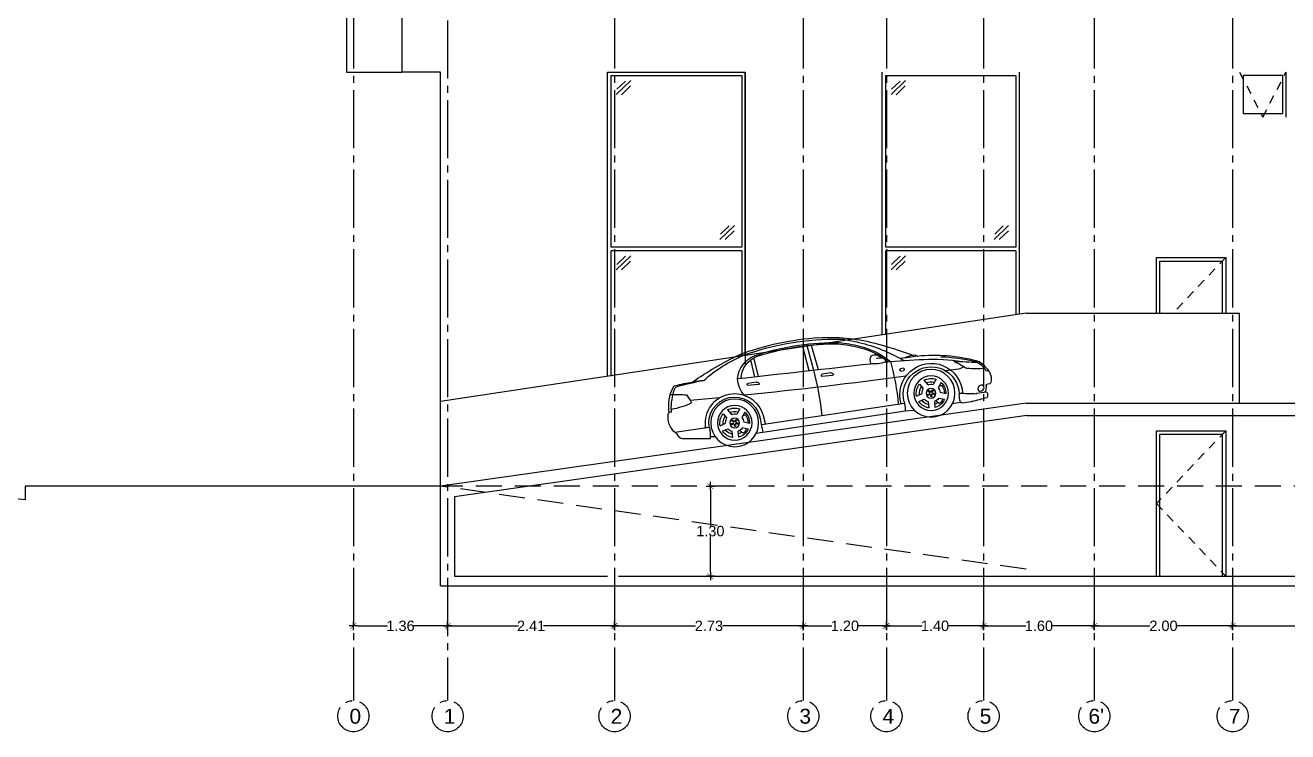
# Model space of a CAD drawing. Header units: millimetres. Extents: x 1217 to 2428, y 234 to 644.
# Drawn here: x 2050.91 to 2069.14, y 372.62 to 382.83 of the extents above; entities that cross this region are included whole.
import ezdxf

# ---------------------------------------------------------------- set-up
doc = ezdxf.new("R2010")
doc.units = ezdxf.units.MM
doc.linetypes.add('ACAD_ISO04W100', pattern=[30, 24, -3, 0, -3])
doc.linetypes.add('HIDDEN2', pattern=[0.1875, 0.125, -0.0625])
doc.layers.get('0').update_dxf_attribs({"lineweight": 5})
for name, color, linetype in [('0.1', 251, 'Continuous'), ('0.2', 2, 'Continuous'), ('CORTES', 30, 'Continuous'), ('EJES', 8, 'Continuous'), ('MURO', 5, 'Continuous')]:
    doc.layers.add(name, color=color, linetype=linetype)
doc.styles.add('INTERARQ', font='arial.ttf')
doc.styles.get("Standard").update_dxf_attribs({"font": 'arial.ttf'})
doc.dimstyles.new('ESCALA_1-50', dxfattribs={"dimtxt": 0.15, "dimasz": 0.06, "dimexe": 0.18, "dimexo": 0.0625, "dimgap": 0, "dimtad": 0, "dimtih": 1, "dimtoh": 1, "dimzin": 0, "dimdsep": 46, "dimtxsty": 'INTERARQ', "dimblk": 'DIMTICK', "dimcen": 0, "dimse1": 1, "dimse2": 1, "dimclrd": 256, "dimclre": 1, "dimclrt": 2, "dimadec": 0, "dimazin": 0, "dimtfac": 4.5, "dimtofl": 0, "dimtmove": 2, "dimatfit": 3, "dimldrblk": 'DIMTICK', "dimfxl": 1, "dimtolj": 1, "dimtzin": 0, "dimarcsym": 0})

# ---------------------------------------------------------------- blocks, each defined once
blk = doc.blocks.new('DIMTICK')
at = {"color": 1}
for p, q in [((-1, 0), (1, 0)), ((0, 1), (0, -1))]:
    blk.add_line(p, q, dxfattribs=at)
at = {"color": 3, "const_width": 0.141}
blk.add_lwpolyline([(0.71, 0.71), (-0.71, -0.71)], dxfattribs=at)
blk = doc.blocks.new('*D1687')
at = {"layer": '0.1', "lineweight": -2, "ltscale": 3, "transparency": 16777216}
for p, q in [((2068.405, 374.153), (2071.751, 374.153)), ((2075.485, 374.153), (2072.139, 374.153))]:
    blk.add_line(p, q, dxfattribs=at)
at = {"layer": 'DEFPOINTS', "color": 0, "ltscale": 3, "transparency": 16777216}
for p in [(2068.345, 375.844, 0), (2075.545, 374.881, 0), (2068.345, 374.153)]:
    blk.add_point(p, dxfattribs=at)
at = {"layer": '0.1', "lineweight": -2, "ltscale": 3, "transparency": 16777216, "xscale": 0.06, "yscale": 0.06, "zscale": 0.06, "rotation": 180}
blk.add_blockref('DIMTICK', (2068.345, 374.153), dxfattribs=at)
at = {"layer": '0.1', "lineweight": -2, "ltscale": 3, "transparency": 16777216, "xscale": 0.06, "yscale": 0.06, "zscale": 0.06}
blk.add_blockref('DIMTICK', (2075.545, 374.153), dxfattribs=at)
at = {"layer": '0.1', "color": 2, "ltscale": 3, "transparency": 16777216, "insert": (2071.945, 374.153), "char_height": 0.15, "attachment_point": 5, "style": 'INTERARQ'}
blk.add_mtext('\\A1;7.20', dxfattribs=at)
blk = doc.blocks.new('*D1688')
at = {"layer": '0.1', "lineweight": -2, "ltscale": 3, "transparency": 16777216}
for p, q in [((2066.407, 374.153), (2067.15, 374.153)), ((2068.285, 374.153), (2067.542, 374.153))]:
    blk.add_line(p, q, dxfattribs=at)
at = {"layer": 'DEFPOINTS', "color": 0, "ltscale": 3, "transparency": 16777216}
for p in [(2068.345, 374.703, 0), (2066.347, 374.642, 0), (2066.347, 374.153)]:
    blk.add_point(p, dxfattribs=at)
at = {"layer": '0.1', "lineweight": -2, "ltscale": 3, "transparency": 16777216, "xscale": 0.06, "yscale": 0.06, "zscale": 0.06, "rotation": 180}
blk.add_blockref('DIMTICK', (2066.347, 374.153), dxfattribs=at)
at = {"layer": '0.1', "lineweight": -2, "ltscale": 3, "transparency": 16777216, "xscale": 0.06, "yscale": 0.06, "zscale": 0.06}
blk.add_blockref('DIMTICK', (2068.345, 374.153), dxfattribs=at)
at = {"layer": '0.1', "color": 2, "ltscale": 3, "transparency": 16777216, "insert": (2067.346, 374.153), "char_height": 0.15, "attachment_point": 5, "style": 'INTERARQ'}
blk.add_mtext('\\A1;2.00', dxfattribs=at)
blk = doc.blocks.new('*D1689')
at = {"layer": '0.1', "lineweight": -2, "ltscale": 3, "transparency": 16777216}
for p, q in [((2064.808, 374.153), (2065.36, 374.153)), ((2066.287, 374.153), (2065.735, 374.153))]:
    blk.add_line(p, q, dxfattribs=at)
at = {"layer": 'DEFPOINTS', "color": 0, "ltscale": 3, "transparency": 16777216}
for p in [(2064.748, 374.729, 0), (2066.347, 374.642, 0), (2064.748, 374.153)]:
    blk.add_point(p, dxfattribs=at)
at = {"layer": '0.1', "lineweight": -2, "ltscale": 3, "transparency": 16777216, "xscale": 0.06, "yscale": 0.06, "zscale": 0.06, "rotation": 180}
blk.add_blockref('DIMTICK', (2064.748, 374.153), dxfattribs=at)
at = {"layer": '0.1', "lineweight": -2, "ltscale": 3, "transparency": 16777216, "xscale": 0.06, "yscale": 0.06, "zscale": 0.06}
blk.add_blockref('DIMTICK', (2066.347, 374.153), dxfattribs=at)
at = {"layer": '0.1', "color": 2, "ltscale": 3, "transparency": 16777216, "insert": (2065.547, 374.153), "char_height": 0.15, "attachment_point": 5, "style": 'INTERARQ'}
blk.add_mtext('\\A1;1.60', dxfattribs=at)
blk = doc.blocks.new('*D1726')
at = {"layer": '0.1', "lineweight": -2, "ltscale": 3, "transparency": 16777216}
for p, q in [((2063.405, 374.153), (2063.859, 374.153)), ((2064.688, 374.153), (2064.234, 374.153))]:
    blk.add_line(p, q, dxfattribs=at)
at = {"layer": 'DEFPOINTS', "color": 0, "ltscale": 3, "transparency": 16777216}
for p in [(2063.345, 374.153), (2063.345, 374.058, 0), (2064.748, 374.076, 0)]:
    blk.add_point(p, dxfattribs=at)
at = {"layer": '0.1', "lineweight": -2, "ltscale": 3, "transparency": 16777216, "xscale": 0.06, "yscale": 0.06, "zscale": 0.06, "rotation": 180}
blk.add_blockref('DIMTICK', (2063.345, 374.153), dxfattribs=at)
at = {"layer": '0.1', "lineweight": -2, "ltscale": 3, "transparency": 16777216, "xscale": 0.06, "yscale": 0.06, "zscale": 0.06}
blk.add_blockref('DIMTICK', (2064.748, 374.153), dxfattribs=at)
at = {"layer": '0.1', "color": 2, "ltscale": 3, "transparency": 16777216, "insert": (2064.046, 374.153), "char_height": 0.15, "attachment_point": 5, "style": 'INTERARQ'}
blk.add_mtext('\\A1;1.40', dxfattribs=at)
blk = doc.blocks.new('*D1727')
at = {"layer": '0.1', "lineweight": -2, "ltscale": 3, "transparency": 16777216}
for p, q in [((2062.204, 374.153), (2062.557, 374.153)), ((2063.285, 374.153), (2062.932, 374.153))]:
    blk.add_line(p, q, dxfattribs=at)
at = {"layer": 'DEFPOINTS', "color": 0, "ltscale": 3, "transparency": 16777216}
for p in [(2062.144, 374.153), (2062.144, 374.015, 0), (2063.345, 374.058, 0)]:
    blk.add_point(p, dxfattribs=at)
at = {"layer": '0.1', "lineweight": -2, "ltscale": 3, "transparency": 16777216, "xscale": 0.06, "yscale": 0.06, "zscale": 0.06, "rotation": 180}
blk.add_blockref('DIMTICK', (2062.144, 374.153), dxfattribs=at)
at = {"layer": '0.1', "lineweight": -2, "ltscale": 3, "transparency": 16777216, "xscale": 0.06, "yscale": 0.06, "zscale": 0.06}
blk.add_blockref('DIMTICK', (2063.345, 374.153), dxfattribs=at)
at = {"layer": '0.1', "color": 2, "ltscale": 3, "transparency": 16777216, "insert": (2062.745, 374.153), "char_height": 0.15, "attachment_point": 5, "style": 'INTERARQ'}
blk.add_mtext('\\A1;1.20', dxfattribs=at)
blk = doc.blocks.new('*D1728')
at = {"layer": '0.1', "lineweight": -2, "ltscale": 3, "transparency": 16777216}
for p, q in [((2059.478, 374.153), (2060.585, 374.153)), ((2062.084, 374.153), (2060.977, 374.153))]:
    blk.add_line(p, q, dxfattribs=at)
at = {"layer": 'DEFPOINTS', "color": 0, "ltscale": 3, "transparency": 16777216}
for p in [(2059.418, 374.153), (2059.418, 373.992, 0), (2062.144, 374.015, 0)]:
    blk.add_point(p, dxfattribs=at)
at = {"layer": '0.1', "lineweight": -2, "ltscale": 3, "transparency": 16777216, "xscale": 0.06, "yscale": 0.06, "zscale": 0.06, "rotation": 180}
blk.add_blockref('DIMTICK', (2059.418, 374.153), dxfattribs=at)
at = {"layer": '0.1', "lineweight": -2, "ltscale": 3, "transparency": 16777216, "xscale": 0.06, "yscale": 0.06, "zscale": 0.06}
blk.add_blockref('DIMTICK', (2062.144, 374.153), dxfattribs=at)
at = {"layer": '0.1', "color": 2, "ltscale": 3, "transparency": 16777216, "insert": (2060.781, 374.153), "char_height": 0.15, "attachment_point": 5, "style": 'INTERARQ'}
blk.add_mtext('\\A1;2.73', dxfattribs=at)
blk = doc.blocks.new('*D1729')
at = {"layer": '0.1', "lineweight": -2, "ltscale": 3, "transparency": 16777216}
for p, q in [((2057.068, 374.153), (2058.031, 374.153)), ((2059.358, 374.153), (2058.394, 374.153))]:
    blk.add_line(p, q, dxfattribs=at)
at = {"layer": 'DEFPOINTS', "color": 0, "ltscale": 3, "transparency": 16777216}
for p in [(2057.008, 374.703, 0), (2057.008, 374.153), (2059.418, 373.992, 0)]:
    blk.add_point(p, dxfattribs=at)
at = {"layer": '0.1', "lineweight": -2, "ltscale": 3, "transparency": 16777216, "xscale": 0.06, "yscale": 0.06, "zscale": 0.06, "rotation": 180}
blk.add_blockref('DIMTICK', (2057.008, 374.153), dxfattribs=at)
at = {"layer": '0.1', "lineweight": -2, "ltscale": 3, "transparency": 16777216, "xscale": 0.06, "yscale": 0.06, "zscale": 0.06}
blk.add_blockref('DIMTICK', (2059.418, 374.153), dxfattribs=at)
at = {"layer": '0.1', "color": 2, "ltscale": 3, "transparency": 16777216, "insert": (2058.213, 374.153), "char_height": 0.15, "attachment_point": 5, "style": 'INTERARQ'}
blk.add_mtext('\\A1;2.41', dxfattribs=at)
blk = doc.blocks.new('*D1730')
at = {"layer": '0.1', "lineweight": -2, "ltscale": 3, "transparency": 16777216}
for p, q in [((2055.706, 374.153), (2056.139, 374.153)), ((2056.948, 374.153), (2056.514, 374.153))]:
    blk.add_line(p, q, dxfattribs=at)
at = {"layer": 'DEFPOINTS', "color": 0, "ltscale": 3, "transparency": 16777216}
for p in [(2057.008, 374.703, 0), (2055.646, 374.153), (2055.646, 374.09, 0)]:
    blk.add_point(p, dxfattribs=at)
at = {"layer": '0.1', "lineweight": -2, "ltscale": 3, "transparency": 16777216, "xscale": 0.06, "yscale": 0.06, "zscale": 0.06, "rotation": 180}
blk.add_blockref('DIMTICK', (2055.646, 374.153), dxfattribs=at)
at = {"layer": '0.1', "lineweight": -2, "ltscale": 3, "transparency": 16777216, "xscale": 0.06, "yscale": 0.06, "zscale": 0.06}
blk.add_blockref('DIMTICK', (2057.008, 374.153), dxfattribs=at)
at = {"layer": '0.1', "color": 2, "ltscale": 3, "transparency": 16777216, "insert": (2056.327, 374.153), "char_height": 0.15, "attachment_point": 5, "style": 'INTERARQ'}
blk.add_mtext('\\A1;1.36', dxfattribs=at)
blk = doc.blocks.new('aut9')
at = {"layer": '0.1'}
for p, q in [((383925.567, 7753087.519, 0), (383925.521, 7753087.153, 0)), ((383925.567, 7753087.519, 0), (383925.521, 7753087.153, 0)), ((383925.631, 7753087.542, 0), (383925.587, 7753087.156, 0)), ((383925.631, 7753087.542, 0), (383925.587, 7753087.156, 0)), ((383925.692, 7753087.523, 0), (383925.656, 7753087.159, 0)), ((383925.692, 7753087.523, 0), (383925.656, 7753087.159, 0)), ((383926.556, 7753087.519, 0), (383926.613, 7753087.535, 0)), ((383926.556, 7753087.519, 0), (383926.613, 7753087.535, 0)), ((383926.418, 7753087.46, 0), (383926.391, 7753087.187, 0)), ((383926.418, 7753087.46, 0), (383926.391, 7753087.187, 0)), ((383926.467, 7753087.437, 0), (383926.442, 7753087.189, 0)), ((383926.467, 7753087.437, 0), (383926.442, 7753087.189, 0)), ((383924.661, 7753087.258, 0), (383924.658, 7753087.239, 0)), ((383924.661, 7753087.258, 0), (383924.658, 7753087.239, 0)), ((383924.288, 7753086.967, 0), (383924.288, 7753086.976, 0)), ((383924.288, 7753086.967, 0), (383924.288, 7753086.976, 0)), ((383924.3, 7753086.988, 0), (383924.343, 7753086.988, 0)), ((383924.3, 7753086.988, 0), (383924.343, 7753086.988, 0)), ((383924.343, 7753086.955, 0), (383924.3, 7753086.955, 0)), ((383924.343, 7753086.955, 0), (383924.3, 7753086.955, 0)), ((383924.354, 7753086.976, 0), (383924.354, 7753086.967, 0)), ((383924.354, 7753086.976, 0), (383924.354, 7753086.967, 0)), ((383924.518, 7753087.125, 0), (383924.515, 7753087.115, 0)), ((383924.518, 7753087.125, 0), (383924.515, 7753087.115, 0)), ((383925.313, 7753087.054, 0), (383925.314, 7753087.055, 0)), ((383925.313, 7753087.054, 0), (383925.314, 7753087.055, 0)), ((383925.489, 7753087.055, 0), (383925.321, 7753087.043, 0)), ((383925.489, 7753087.055, 0), (383925.321, 7753087.043, 0)), ((383925.348, 7753087.078, 0), (383925.474, 7753087.078, 0)), ((383925.348, 7753087.078, 0), (383925.474, 7753087.078, 0)), ((383925.489, 7753087.063, 0), (383925.489, 7753087.055, 0)), ((383925.489, 7753087.063, 0), (383925.489, 7753087.055, 0)), ((383926.392, 7753087.081, 0), (383926.392, 7753087.083, 0)), ((383926.392, 7753087.081, 0), (383926.392, 7753087.083, 0)), ((383926.568, 7753087.082, 0), (383926.399, 7753087.071, 0)), ((383926.568, 7753087.082, 0), (383926.399, 7753087.071, 0)), ((383926.427, 7753087.106, 0), (383926.553, 7753087.106, 0)), ((383926.427, 7753087.106, 0), (383926.553, 7753087.106, 0)), ((383926.568, 7753087.091, 0), (383926.568, 7753087.082, 0)), ((383926.568, 7753087.091, 0), (383926.568, 7753087.082, 0)), ((383923.136, 7753086.799, 0), (383923.125, 7753086.778, 0)), ((383923.136, 7753086.799, 0), (383923.125, 7753086.778, 0)), ((383923.515, 7753086.857, 0), (383923.699, 7753086.859, 0)), ((383923.515, 7753086.857, 0), (383923.699, 7753086.859, 0)), ((383924.032, 7753086.772, 0), (383923.984, 7753086.701, 0)), ((383924.032, 7753086.772, 0), (383923.984, 7753086.701, 0)), ((383926.901, 7753086.772, 0), (383926.852, 7753086.701, 0)), ((383926.901, 7753086.772, 0), (383926.852, 7753086.701, 0)), ((383927.706, 7753086.862, 0), (383927.739, 7753086.861, 0)), ((383927.706, 7753086.862, 0), (383927.739, 7753086.861, 0)), ((383923.789, 7753086.662, 0), (383923.83, 7753086.653, 0)), ((383923.789, 7753086.662, 0), (383923.83, 7753086.653, 0)), ((383923.791, 7753086.704, 0), (383923.844, 7753086.636, 0)), ((383923.791, 7753086.704, 0), (383923.844, 7753086.636, 0)), ((383923.856, 7753086.76, 0), (383923.911, 7753086.694, 0)), ((383923.856, 7753086.76, 0), (383923.911, 7753086.694, 0)), ((383923.927, 7753086.615, 0), (383923.923, 7753086.602, 0)), ((383923.927, 7753086.615, 0), (383923.923, 7753086.602, 0)), ((383923.923, 7753086.602, 0), (383923.934, 7753086.594, 0)), ((383923.923, 7753086.602, 0), (383923.934, 7753086.594, 0)), ((383923.941, 7753086.615, 0), (383923.927, 7753086.615, 0)), ((383923.941, 7753086.615, 0), (383923.927, 7753086.615, 0)), ((383923.934, 7753086.594, 0), (383923.945, 7753086.602, 0)), ((383923.934, 7753086.594, 0), (383923.945, 7753086.602, 0)), ((383923.945, 7753086.602, 0), (383923.941, 7753086.615, 0)), ((383923.945, 7753086.602, 0), (383923.941, 7753086.615, 0)), ((383923.976, 7753086.615, 0), (383923.972, 7753086.602, 0)), ((383923.976, 7753086.615, 0), (383923.972, 7753086.602, 0)), ((383923.972, 7753086.602, 0), (383923.982, 7753086.594, 0)), ((383923.972, 7753086.602, 0), (383923.982, 7753086.594, 0)), ((383923.989, 7753086.615, 0), (383923.976, 7753086.615, 0)), ((383923.989, 7753086.615, 0), (383923.976, 7753086.615, 0)), ((383923.982, 7753086.594, 0), (383923.993, 7753086.602, 0)), ((383923.982, 7753086.594, 0), (383923.993, 7753086.602, 0)), ((383923.993, 7753086.602, 0), (383923.989, 7753086.615, 0)), ((383923.993, 7753086.602, 0), (383923.989, 7753086.615, 0)), ((383924.105, 7753086.727, 0), (383924.06, 7753086.655, 0)), ((383924.105, 7753086.727, 0), (383924.06, 7753086.655, 0)), ((383924.172, 7753086.563, 0), (383924.088, 7753086.588, 0)), ((383924.172, 7753086.563, 0), (383924.088, 7753086.588, 0)), ((383926.406, 7753086.617, 0), (383926.389, 7753086.485, 0)), ((383926.406, 7753086.617, 0), (383926.389, 7753086.485, 0)), ((383926.657, 7753086.662, 0), (383926.698, 7753086.653, 0)), ((383926.657, 7753086.662, 0), (383926.698, 7753086.653, 0)), ((383926.659, 7753086.704, 0), (383926.712, 7753086.636, 0)), ((383926.659, 7753086.704, 0), (383926.712, 7753086.636, 0)), ((383926.725, 7753086.76, 0), (383926.779, 7753086.694, 0)), ((383926.725, 7753086.76, 0), (383926.779, 7753086.694, 0)), ((383926.795, 7753086.615, 0), (383926.791, 7753086.602, 0)), ((383926.795, 7753086.615, 0), (383926.791, 7753086.602, 0)), ((383926.791, 7753086.602, 0), (383926.802, 7753086.594, 0)), ((383926.791, 7753086.602, 0), (383926.802, 7753086.594, 0)), ((383926.809, 7753086.615, 0), (383926.795, 7753086.615, 0)), ((383926.809, 7753086.615, 0), (383926.795, 7753086.615, 0)), ((383926.802, 7753086.594, 0), (383926.813, 7753086.602, 0)), ((383926.802, 7753086.594, 0), (383926.813, 7753086.602, 0)), ((383926.813, 7753086.602, 0), (383926.809, 7753086.615, 0)), ((383926.813, 7753086.602, 0), (383926.809, 7753086.615, 0)), ((383926.844, 7753086.615, 0), (383926.84, 7753086.602, 0)), ((383926.844, 7753086.615, 0), (383926.84, 7753086.602, 0)), ((383926.84, 7753086.602, 0), (383926.851, 7753086.594, 0)), ((383926.84, 7753086.602, 0), (383926.851, 7753086.594, 0)), ((383926.857, 7753086.615, 0), (383926.844, 7753086.615, 0)), ((383926.857, 7753086.615, 0), (383926.844, 7753086.615, 0)), ((383926.851, 7753086.594, 0), (383926.861, 7753086.602, 0)), ((383926.851, 7753086.594, 0), (383926.861, 7753086.602, 0)), ((383926.861, 7753086.602, 0), (383926.857, 7753086.615, 0)), ((383926.861, 7753086.602, 0), (383926.857, 7753086.615, 0)), ((383926.973, 7753086.727, 0), (383926.928, 7753086.655, 0)), ((383926.973, 7753086.727, 0), (383926.928, 7753086.655, 0)), ((383927.04, 7753086.563, 0), (383926.957, 7753086.588, 0)), ((383927.04, 7753086.563, 0), (383926.957, 7753086.588, 0)), ((383923.099, 7753086.582, 0), (383923.133, 7753086.582, 0)), ((383923.099, 7753086.582, 0), (383923.133, 7753086.582, 0)), ((383923.158, 7753086.468, 0), (383923.308, 7753086.468, 0)), ((383923.158, 7753086.468, 0), (383923.308, 7753086.468, 0)), ((383923.748, 7753086.533, 0), (383923.827, 7753086.565, 0)), ((383923.748, 7753086.533, 0), (383923.827, 7753086.565, 0)), ((383923.78, 7753086.454, 0), (383923.862, 7753086.483, 0)), ((383923.78, 7753086.454, 0), (383923.862, 7753086.483, 0)), ((383923.862, 7753086.406, 0), (383923.908, 7753086.451, 0)), ((383923.862, 7753086.406, 0), (383923.908, 7753086.451, 0)), ((383923.912, 7753086.568, 0), (383923.908, 7753086.556, 0)), ((383923.912, 7753086.568, 0), (383923.908, 7753086.556, 0)), ((383923.908, 7753086.556, 0), (383923.919, 7753086.548, 0)), ((383923.908, 7753086.556, 0), (383923.919, 7753086.548, 0)), ((383923.926, 7753086.568, 0), (383923.912, 7753086.568, 0)), ((383923.926, 7753086.568, 0), (383923.912, 7753086.568, 0)), ((383923.919, 7753086.548, 0), (383923.93, 7753086.556, 0)), ((383923.919, 7753086.548, 0), (383923.93, 7753086.556, 0)), ((383923.93, 7753086.36, 0), (383923.924, 7753086.445, 0)), ((383923.93, 7753086.36, 0), (383923.924, 7753086.445, 0)), ((383923.93, 7753086.556, 0), (383923.926, 7753086.568, 0)), ((383923.93, 7753086.556, 0), (383923.926, 7753086.568, 0)), ((383923.951, 7753086.54, 0), (383923.947, 7753086.527, 0)), ((383923.951, 7753086.54, 0), (383923.947, 7753086.527, 0)), ((383923.947, 7753086.527, 0), (383923.958, 7753086.519, 0)), ((383923.947, 7753086.527, 0), (383923.958, 7753086.519, 0)), ((383923.965, 7753086.54, 0), (383923.951, 7753086.54, 0)), ((383923.965, 7753086.54, 0), (383923.951, 7753086.54, 0)), ((383923.958, 7753086.519, 0), (383923.969, 7753086.527, 0)), ((383923.958, 7753086.519, 0), (383923.969, 7753086.527, 0)), ((383923.969, 7753086.527, 0), (383923.965, 7753086.54, 0)), ((383923.969, 7753086.527, 0), (383923.965, 7753086.54, 0)), ((383923.991, 7753086.568, 0), (383923.987, 7753086.556, 0)), ((383923.991, 7753086.568, 0), (383923.987, 7753086.556, 0)), ((383923.987, 7753086.556, 0), (383923.997, 7753086.548, 0)), ((383923.987, 7753086.556, 0), (383923.997, 7753086.548, 0)), ((383924.004, 7753086.568, 0), (383923.991, 7753086.568, 0)), ((383924.004, 7753086.568, 0), (383923.991, 7753086.568, 0)), ((383923.997, 7753086.548, 0), (383924.008, 7753086.556, 0)), ((383923.997, 7753086.548, 0), (383924.008, 7753086.556, 0)), ((383924.008, 7753086.556, 0), (383924.004, 7753086.568, 0)), ((383924.008, 7753086.556, 0), (383924.004, 7753086.568, 0)), ((383924.016, 7753086.366, 0), (383924.013, 7753086.453, 0)), ((383924.016, 7753086.366, 0), (383924.013, 7753086.453, 0)), ((383924.151, 7753086.48, 0), (383924.068, 7753086.501, 0)), ((383924.151, 7753086.48, 0), (383924.068, 7753086.501, 0)), ((383924.361, 7753086.507, 0), (383924.358, 7753086.424, 0)), ((383924.361, 7753086.507, 0), (383924.358, 7753086.424, 0)), ((383924.358, 7753086.424, 0), (383924.365, 7753086.374, 0)), ((383924.358, 7753086.424, 0), (383924.365, 7753086.374, 0)), ((383924.361, 7753086.485, 0), (383926.449, 7753086.485, 0)), ((383924.361, 7753086.485, 0), (383926.449, 7753086.485, 0)), ((383926.616, 7753086.533, 0), (383926.695, 7753086.565, 0)), ((383926.616, 7753086.533, 0), (383926.695, 7753086.565, 0)), ((383926.649, 7753086.454, 0), (383926.73, 7753086.483, 0)), ((383926.649, 7753086.454, 0), (383926.73, 7753086.483, 0)), ((383926.731, 7753086.406, 0), (383926.776, 7753086.451, 0)), ((383926.731, 7753086.406, 0), (383926.776, 7753086.451, 0)), ((383926.78, 7753086.568, 0), (383926.776, 7753086.556, 0)), ((383926.78, 7753086.568, 0), (383926.776, 7753086.556, 0)), ((383926.776, 7753086.556, 0), (383926.787, 7753086.548, 0)), ((383926.776, 7753086.556, 0), (383926.787, 7753086.548, 0)), ((383926.794, 7753086.568, 0), (383926.78, 7753086.568, 0)), ((383926.794, 7753086.568, 0), (383926.78, 7753086.568, 0)), ((383926.787, 7753086.548, 0), (383926.798, 7753086.556, 0)), ((383926.787, 7753086.548, 0), (383926.798, 7753086.556, 0)), ((383926.798, 7753086.36, 0), (383926.793, 7753086.445, 0)), ((383926.798, 7753086.36, 0), (383926.793, 7753086.445, 0)), ((383926.798, 7753086.556, 0), (383926.794, 7753086.568, 0)), ((383926.798, 7753086.556, 0), (383926.794, 7753086.568, 0)), ((383926.82, 7753086.54, 0), (383926.816, 7753086.527, 0)), ((383926.82, 7753086.54, 0), (383926.816, 7753086.527, 0)), ((383926.816, 7753086.527, 0), (383926.826, 7753086.519, 0)), ((383926.816, 7753086.527, 0), (383926.826, 7753086.519, 0)), ((383926.833, 7753086.54, 0), (383926.82, 7753086.54, 0)), ((383926.833, 7753086.54, 0), (383926.82, 7753086.54, 0)), ((383926.826, 7753086.519, 0), (383926.837, 7753086.527, 0)), ((383926.826, 7753086.519, 0), (383926.837, 7753086.527, 0)), ((383926.837, 7753086.527, 0), (383926.833, 7753086.54, 0)), ((383926.837, 7753086.527, 0), (383926.833, 7753086.54, 0)), ((383926.859, 7753086.568, 0), (383926.855, 7753086.556, 0)), ((383926.859, 7753086.568, 0), (383926.855, 7753086.556, 0)), ((383926.855, 7753086.556, 0), (383926.865, 7753086.548, 0)), ((383926.855, 7753086.556, 0), (383926.865, 7753086.548, 0)), ((383926.872, 7753086.568, 0), (383926.859, 7753086.568, 0)), ((383926.872, 7753086.568, 0), (383926.859, 7753086.568, 0)), ((383926.865, 7753086.548, 0), (383926.876, 7753086.556, 0)), ((383926.865, 7753086.548, 0), (383926.876, 7753086.556, 0)), ((383926.876, 7753086.556, 0), (383926.872, 7753086.568, 0)), ((383926.876, 7753086.556, 0), (383926.872, 7753086.568, 0)), ((383926.884, 7753086.366, 0), (383926.881, 7753086.453, 0)), ((383926.884, 7753086.366, 0), (383926.881, 7753086.453, 0)), ((383927.019, 7753086.48, 0), (383926.936, 7753086.501, 0)), ((383927.019, 7753086.48, 0), (383926.936, 7753086.501, 0)), ((383927.134, 7753086.416, 0), (383927.206, 7753086.427, 0)), ((383927.134, 7753086.416, 0), (383927.206, 7753086.427, 0)), ((383927.199, 7753086.562, 0), (383927.702, 7753086.566, 0)), ((383927.199, 7753086.562, 0), (383927.702, 7753086.566, 0)), ((383923.537, 7753086.368, 0), (383923.398, 7753086.368, 0)), ((383923.537, 7753086.368, 0), (383923.398, 7753086.368, 0)), ((383923.672, 7753086.379, 0), (383923.556, 7753086.381, 0)), ((383923.672, 7753086.379, 0), (383923.556, 7753086.381, 0)), ((383924.365, 7753086.379, 0), (383924.235, 7753086.367, 0)), ((383924.365, 7753086.379, 0), (383924.235, 7753086.367, 0)), ((383924.365, 7753086.374, 0), (383926.446, 7753086.374, 0)), ((383924.365, 7753086.374, 0), (383926.446, 7753086.374, 0)), ((383926.54, 7753086.379, 0), (383926.446, 7753086.381, 0)), ((383926.54, 7753086.379, 0), (383926.446, 7753086.381, 0))]:
    blk.add_line(p, q, dxfattribs=at)
for centre, radius in [((383923.958, 7753086.572, 0), 0.345), ((383923.958, 7753086.572, 0), 0.345), ((383923.958, 7753086.572, 0), 0.25), ((383923.958, 7753086.572, 0), 0.25), ((383926.826, 7753086.572, 0), 0.345), ((383926.826, 7753086.572, 0), 0.345), ((383926.826, 7753086.572, 0), 0.25), ((383926.826, 7753086.572, 0), 0.25), ((383923.958, 7753086.572, 0), 0.0704), ((383923.958, 7753086.572, 0), 0.0704), ((383923.958, 7753086.572, 0), 0.0224), ((383923.958, 7753086.572, 0), 0.0224), ((383926.826, 7753086.572, 0), 0.0704), ((383926.826, 7753086.572, 0), 0.0704), ((383926.826, 7753086.572, 0), 0.0224), ((383926.826, 7753086.572, 0), 0.0224)]:
    blk.add_circle(centre, radius, dxfattribs=at)
for centre, radius, start, end in [((383925.652, 7753085.116, 0), 2.5, 94.8521, 113.0496), ((383925.652, 7753085.116, 0), 2.5, 94.8521, 113.0496), ((383925.574, 7753085.869, 0), 1.73, 106.6126, 113.6021), ((383925.574, 7753085.869, 0), 1.73, 106.6126, 113.6021), ((383924.874, 7753087.266, 0), 0.296, 56.8015, 63.601), ((383924.874, 7753087.266, 0), 0.296, 56.8015, 63.601), ((383925.222, 7753087.048, 0), 0.5, 99.2837, 106.6126), ((383925.222, 7753087.048, 0), 0.5, 99.2837, 106.6126), ((383925.377, 7753086.517, 0), 1, 98.0967, 106.5455), ((383925.377, 7753086.517, 0), 1, 98.0967, 106.5455), ((383925.787, 7753083.69, 0), 3.905, 78.637, 99.5173), ((383925.787, 7753083.69, 0), 3.905, 78.637, 99.5173), ((383925.757, 7753083.842, 0), 3.702, 80.1465, 98.0967), ((383925.757, 7753083.842, 0), 3.702, 80.1465, 98.0967), ((383925.759, 7753083.707, 0), 3.817, 80.9041, 97.608), ((383925.759, 7753083.707, 0), 3.817, 80.9041, 97.608), ((383925.789, 7753083.746, 0), 3.878, 77.7265, 95.1593), ((383925.789, 7753083.746, 0), 3.878, 77.7265, 95.1593), ((383925.994, 7753085.401, 0), 2.191, 57.3482, 75.1306), ((383925.994, 7753085.401, 0), 2.191, 57.3482, 75.1306), ((383925.394, 7753083.381, 0), 4.328, 63.2368, 73.6474), ((383925.394, 7753083.381, 0), 4.328, 63.2368, 73.6474), ((383926.903, 7753082.174, 0), 5.697, 113.0496, 119.0649), ((383926.903, 7753082.174, 0), 5.697, 113.0496, 119.0649), ((383925.767, 7753085.258, 0), 2.369, 111.9673, 129.0126), ((383925.767, 7753085.258, 0), 2.369, 111.9673, 129.0126), ((383925.236, 7753086.454, 0), 1.008, 115.0781, 139.2715), ((383925.236, 7753086.454, 0), 1.008, 115.0781, 139.2715), ((383925.236, 7753086.454, 0), 0.988, 115.0764, 135.5104), ((383925.236, 7753086.454, 0), 0.988, 115.0764, 135.5104), ((383925.662, 7753085.556, 0), 2.003, 106.5455, 115.2373), ((383925.662, 7753085.556, 0), 2.003, 106.5455, 115.2373), ((383925.662, 7753085.556, 0), 1.983, 106.3047, 115.2381), ((383925.662, 7753085.556, 0), 1.983, 106.3047, 115.2381), ((383925.386, 7753086.499, 0), 1, 97.608, 106.3047), ((383925.386, 7753086.499, 0), 1, 97.608, 106.3047), ((383926.297, 7753087.136, 0), 0.345, 9.9157, 79.1012), ((383926.297, 7753087.136, 0), 0.345, 9.9157, 79.1012), ((383926.303, 7753087.099, 0), 0.4, 14.2984, 77.4154), ((383926.303, 7753087.099, 0), 0.4, 14.2984, 77.4154), ((383924.183, 7753084.764, 0), 2.372, 92.6466, 113.3914), ((383924.183, 7753084.764, 0), 2.372, 92.6466, 113.3914), ((383924.153, 7753087.046, 0), 0.118, 115.1756, 131.9642), ((383924.153, 7753087.046, 0), 0.118, 115.1756, 131.9642), ((383924.201, 7753091.644, 0), 4.512, 268.3823, 271.5087), ((383924.201, 7753091.644, 0), 4.512, 268.3823, 271.5087), ((383924.136, 7753086.754, 0), 0.401, 76.8513, 94.7838), ((383924.136, 7753086.754, 0), 0.401, 76.8513, 94.7838), ((383924.169, 7753087.146, 0), 0.0578, 345.4485, 357.2301), ((383924.169, 7753087.146, 0), 0.0578, 345.4485, 357.2301), ((383924.566, 7753087.111, 0), 0.05, 135.5104, 164.1349), ((383924.566, 7753087.111, 0), 0.05, 135.5104, 164.1349), ((383924.562, 7753087.13, 0), 0.023, 150.5828, 219.5346), ((383924.562, 7753087.13, 0), 0.023, 150.5828, 219.5346), ((383924.625, 7753087.109, 0), 0.0896, 124.304, 158.7271), ((383924.625, 7753087.109, 0), 0.0896, 124.304, 158.7271), ((383924.703, 7753086.315, 0), 0.877, 92.6284, 98.4201), ((383924.703, 7753086.315, 0), 0.877, 92.6284, 98.4201), ((383924.703, 7753087.143, 0), 0.111, 123.0086, 156.5756), ((383924.703, 7753087.143, 0), 0.111, 123.0086, 156.5756), ((383924.691, 7753087.068, 0), 0.174, 76.0447, 106.1159), ((383924.691, 7753087.068, 0), 0.174, 76.0447, 106.1159), ((383924.563, 7753087.144, 0), 0.194, 353.3958, 28.6587), ((383924.563, 7753087.144, 0), 0.194, 353.3958, 28.6587), ((383990.013, 7751405.888, 0), 1682.502, 92.156864, 92.222802), ((383990.013, 7751405.888, 0), 1682.502, 92.156864, 92.222802), ((383929.741, 7753086.68, 0), 4.181, 173.4623, 182.6697), ((383929.741, 7753086.68, 0), 4.181, 173.4623, 182.6697), ((383926.306, 7753087.161, 0), 0.387, 326.2126, 5.5387), ((383926.306, 7753087.161, 0), 0.387, 326.2126, 5.5387), ((383927.043, 7753082.904, 0), 4.344, 83.0463, 88.2579), ((383927.043, 7753082.904, 0), 4.344, 83.0463, 88.2579), ((383927.354, 7753174.32, 0), 87.074, 269.88286, 269.99298), ((383927.354, 7753174.32, 0), 87.074, 269.88286, 269.99298), ((383927.329, 7753084.616, 0), 2.63, 84.23, 89.69), ((383927.329, 7753084.616, 0), 2.63, 84.23, 89.69), ((383927.563, 7753087.167, 0), 0.05, 28.3872, 83.0463), ((383927.563, 7753087.167, 0), 0.05, 28.3872, 83.0463), ((383927.589, 7753087.183, 0), 0.05, 35.5722, 84.23), ((383927.589, 7753087.183, 0), 0.05, 35.5722, 84.23), ((383926.847, 7753086.78, 0), 0.864, 6.6388, 28.3872), ((383926.847, 7753086.78, 0), 0.864, 6.6388, 28.3872), ((383927.15, 7753086.869, 0), 0.589, 359.1854, 35.5722), ((383927.15, 7753086.869, 0), 0.589, 359.1854, 35.5722), ((383923.98, 7753083.913, 0), 3.091, 97.71, 104.1641), ((383923.98, 7753083.913, 0), 3.091, 97.71, 104.1641), ((383924.167, 7753084.75, 0), 2.361, 100.3368, 112.5171), ((383924.167, 7753084.75, 0), 2.361, 100.3368, 112.5171), ((383923.843, 7753086.445, 0), 0.599, 117.6748, 135.9278), ((383923.843, 7753086.445, 0), 0.599, 117.6748, 135.9278), ((383924.239, 7753084.553, 0), 2.531, 95.7324, 108.1943), ((383924.239, 7753084.553, 0), 2.531, 95.7324, 108.1943), ((383923.959, 7753086.55, 0), 0.454, 351.812, 185.7898), ((383923.959, 7753086.55, 0), 0.454, 351.812, 185.7898), ((383923.959, 7753086.55, 0), 0.404, 353.9626, 187.3385), ((383923.959, 7753086.55, 0), 0.404, 353.9626, 187.3385), ((383925.053, 7753077.188, 0), 9.941, 92.9383, 96.161), ((383925.053, 7753077.188, 0), 9.941, 92.9383, 96.161), ((383924.3, 7753086.976, 0), 0.0116, 90, 180), ((383924.3, 7753086.976, 0), 0.0116, 90, 180), ((383924.3, 7753086.967, 0), 0.0116, 180, 270), ((383924.3, 7753086.967, 0), 0.0116, 180, 270), ((383924.343, 7753086.976, 0), 0.0116, 0, 90), ((383924.343, 7753086.976, 0), 0.0116, 0, 90), ((383924.343, 7753086.967, 0), 0.0116, 270, 0), ((383924.343, 7753086.967, 0), 0.0116, 270, 0), ((383927.702, 7753086.695, 0), 3.258, 172.6431, 183.6895), ((383927.702, 7753086.695, 0), 3.258, 172.6431, 183.6895), ((383924.634, 7753087.648, 0), 0.54, 260.3606, 283.0148), ((383924.634, 7753087.648, 0), 0.54, 260.3606, 283.0148), ((383925.32, 7753087.051, 0), 0.0075, 157.5688, 273.9361), ((383925.32, 7753087.051, 0), 0.0075, 157.5688, 273.9361), ((383925.348, 7753087.041, 0), 0.0375, 90, 157.5688), ((383925.348, 7753087.041, 0), 0.0375, 90, 157.5688), ((383925.474, 7753087.063, 0), 0.015, 0, 90), ((383925.474, 7753087.063, 0), 0.015, 0, 90), ((383926.399, 7753087.078, 0), 0.0075, 157.5688, 273.9361), ((383926.399, 7753087.078, 0), 0.0075, 157.5688, 273.9361), ((383926.427, 7753087.068, 0), 0.0375, 90, 157.5688), ((383926.427, 7753087.068, 0), 0.0375, 90, 157.5688), ((383926.826, 7753086.572, 0), 0.423, 1.4, 173.9615), ((383926.826, 7753086.572, 0), 0.423, 1.4, 173.9615), ((383926.553, 7753087.091, 0), 0.015, 0, 90), ((383926.553, 7753087.091, 0), 0.015, 0, 90), ((383922.657, 7753172.196, 0), 85.343, 272.90898, 273.19414), ((383922.657, 7753172.196, 0), 85.343, 272.90898, 273.19414), ((383928.083, 7753086.724, 0), 0.72, 150.5296, 161.6098), ((383928.083, 7753086.724, 0), 0.72, 150.5296, 161.6098), ((383927.732, 7753088.023, 0), 1.123, 252.7719, 268.4658), ((383927.732, 7753088.023, 0), 1.123, 252.7719, 268.4658), ((383928.014, 7753084.428, 0), 2.707, 96.982, 101.9003), ((383928.014, 7753084.428, 0), 2.707, 96.982, 101.9003), ((383923.63, 7753086.481, 0), 0.615, 138.2162, 152.9115), ((383923.63, 7753086.481, 0), 0.615, 138.2162, 152.9115), ((383922.808, 7753087.705, 0), 0.983, 286.2354, 288.4782), ((383922.808, 7753087.705, 0), 0.983, 286.2354, 288.4782), ((383923.116, 7753086.782, 0), 0.01, 288.4782, 333.6253), ((383923.116, 7753086.782, 0), 0.01, 288.4782, 333.6253), ((383923.583, 7753086.559, 0), 0.508, 142.334, 151.7377), ((383923.583, 7753086.559, 0), 0.508, 142.334, 151.7377), ((383923.011, 7753088.54, 0), 1.734, 274.35, 282.5517), ((383923.011, 7753088.54, 0), 1.734, 274.35, 282.5517), ((383923.321, 7753086.758, 0), 0.2, 113.3914, 138.2162), ((383923.321, 7753086.758, 0), 0.2, 113.3914, 138.2162), ((383923.34, 7753086.747, 0), 0.2, 112.5171, 142.334), ((383923.34, 7753086.747, 0), 0.2, 112.5171, 142.334), ((383923.142, 7753086.631, 0), 0.332, 66.6877, 71.0109), ((383923.142, 7753086.631, 0), 0.332, 66.6877, 71.0109), ((383923.377, 7753086.897, 0), 0.05, 282.5517, 315.9278), ((383923.377, 7753086.897, 0), 0.05, 282.5517, 315.9278), ((383923.524, 7753087.027, 0), 0.17, 238.027, 267.0079), ((383923.524, 7753087.027, 0), 0.17, 238.027, 267.0079), ((383923.958, 7753086.572, 0), 0.214, 69.6603, 118.4398), ((383923.958, 7753086.572, 0), 0.214, 69.6603, 118.4398), ((383922.657, 7753172.196, 0), 85.343, 271.09184, 272.66645), ((383922.657, 7753172.196, 0), 85.343, 271.09184, 272.66645), ((383926.826, 7753086.572, 0), 0.373, 358.8129, 173.9615), ((383926.826, 7753086.572, 0), 0.373, 358.8129, 173.9615), ((383926.826, 7753086.572, 0), 0.214, 69.6603, 118.4398), ((383926.826, 7753086.572, 0), 0.214, 69.6603, 118.4398), ((383926.953, 7753086.838, 0), 0.753, 1.8591, 3.1893), ((383926.953, 7753086.838, 0), 0.753, 1.8591, 3.1893), ((383927.67, 7753086.797, 0), 0.0941, 2.5352, 42.8042), ((383927.67, 7753086.797, 0), 0.0941, 2.5352, 42.8042), ((383927.522, 7753086.748, 0), 0.248, 332.5593, 12.337), ((383927.522, 7753086.748, 0), 0.248, 332.5593, 12.337), ((383923.307, 7753086.674, 0), 0.241, 158.7536, 199.1527), ((383923.307, 7753086.674, 0), 0.241, 158.7536, 199.1527), ((383923.099, 7753086.602, 0), 0.02, 199.1527, 270), ((383923.099, 7753086.602, 0), 0.02, 199.1527, 270), ((383923.958, 7753086.572, 0), 0.214, 141.6603, 190.4398), ((383923.958, 7753086.572, 0), 0.214, 141.6603, 190.4398), ((383923.958, 7753086.572, 0), 0.192, 152.0152, 189.1399), ((383923.958, 7753086.572, 0), 0.192, 152.0152, 189.1399), ((383923.958, 7753086.572, 0), 0.167, 145.7156, 149.5409), ((383923.958, 7753086.572, 0), 0.167, 145.7156, 149.5409), ((383923.958, 7753086.572, 0), 0.131, 150.8459, 183.0964), ((383923.958, 7753086.572, 0), 0.131, 150.8459, 183.0964), ((383923.958, 7753086.572, 0), 0.167, 73.7156, 115.1803), ((383923.958, 7753086.572, 0), 0.167, 73.7156, 115.1803), ((383923.958, 7753086.572, 0), 0.131, 78.8459, 111.0964), ((383923.958, 7753086.572, 0), 0.131, 78.8459, 111.0964), ((383923.958, 7753086.572, 0), 0.131, 6.8459, 39.0964), ((383923.958, 7753086.572, 0), 0.131, 6.8459, 39.0964), ((383923.958, 7753086.572, 0), 0.167, 1.7156, 43.1803), ((383923.958, 7753086.572, 0), 0.167, 1.7156, 43.1803), ((383923.958, 7753086.572, 0), 0.214, 357.6603, 46.4398), ((383923.958, 7753086.572, 0), 0.214, 357.6603, 46.4398), ((383932.527, 7753086.248, 0), 6.082, 176.5745, 178.8151), ((383932.527, 7753086.248, 0), 6.082, 176.5745, 178.8151), ((383926.826, 7753086.572, 0), 0.214, 141.6603, 190.4398), ((383926.826, 7753086.572, 0), 0.214, 141.6603, 190.4398), ((383926.826, 7753086.572, 0), 0.192, 152.0152, 189.1399), ((383926.826, 7753086.572, 0), 0.192, 152.0152, 189.1399), ((383926.826, 7753086.572, 0), 0.167, 145.7156, 149.5409), ((383926.826, 7753086.572, 0), 0.167, 145.7156, 149.5409), ((383926.826, 7753086.572, 0), 0.131, 150.8459, 183.0964), ((383926.826, 7753086.572, 0), 0.131, 150.8459, 183.0964), ((383926.826, 7753086.572, 0), 0.167, 73.7156, 115.1803), ((383926.826, 7753086.572, 0), 0.167, 73.7156, 115.1803), ((383926.826, 7753086.572, 0), 0.131, 78.8459, 111.0964), ((383926.826, 7753086.572, 0), 0.131, 78.8459, 111.0964), ((383926.826, 7753086.572, 0), 0.131, 6.8459, 39.0964), ((383926.826, 7753086.572, 0), 0.131, 6.8459, 39.0964), ((383926.826, 7753086.572, 0), 0.167, 1.7156, 43.1803), ((383926.826, 7753086.572, 0), 0.167, 1.7156, 43.1803), ((383926.826, 7753086.572, 0), 0.214, 357.6603, 46.4398), ((383926.826, 7753086.572, 0), 0.214, 357.6603, 46.4398), ((383927.269, 7753086.583, 0), 0.02, 181.4, 270.3994), ((383927.269, 7753086.583, 0), 0.02, 181.4, 270.3994), ((383927.458, 7753086.755, 0), 0.309, 314.0925, 336.8556), ((383927.458, 7753086.755, 0), 0.309, 314.0925, 336.8556), ((383923.133, 7753086.562, 0), 0.02, 8.8522, 90), ((383923.133, 7753086.562, 0), 0.02, 8.8522, 90), ((383923.424, 7753086.607, 0), 0.275, 188.8522, 210.449), ((383923.424, 7753086.607, 0), 0.275, 188.8522, 210.449), ((383923.242, 7753086.438, 0), 0.0886, 160.6163, 212.0456), ((383923.242, 7753086.438, 0), 0.0886, 160.6163, 212.0456), ((383924.563, 7753080.168, 0), 6.423, 99.0138, 101.2719), ((383924.563, 7753080.168, 0), 6.423, 99.0138, 101.2719), ((383923.119, 7753086.448, 0), 0.442, 351.83, 6.4756), ((383923.119, 7753086.448, 0), 0.442, 351.83, 6.4756), ((383923.958, 7753086.572, 0), 0.214, 213.6603, 262.4398), ((383923.958, 7753086.572, 0), 0.214, 213.6603, 262.4398), ((383923.958, 7753086.572, 0), 0.192, 215.2741, 240.0969), ((383923.958, 7753086.572, 0), 0.192, 215.2741, 240.0969), ((383923.958, 7753086.572, 0), 0.131, 222.8459, 255.0964), ((383923.958, 7753086.572, 0), 0.131, 222.8459, 255.0964), ((383923.958, 7753086.572, 0), 0.167, 242.5107, 259.1803), ((383923.958, 7753086.572, 0), 0.167, 242.5107, 259.1803), ((383923.958, 7753086.572, 0), 0.131, 294.8459, 327.0964), ((383923.958, 7753086.572, 0), 0.131, 294.8459, 327.0964), ((383923.958, 7753086.572, 0), 0.167, 289.7156, 331.1803), ((383923.958, 7753086.572, 0), 0.167, 289.7156, 331.1803), ((383923.958, 7753086.572, 0), 0.214, 285.6603, 334.4398), ((383923.958, 7753086.572, 0), 0.214, 285.6603, 334.4398), ((383926.826, 7753086.572, 0), 0.214, 213.6603, 262.4398), ((383926.826, 7753086.572, 0), 0.214, 213.6603, 262.4398), ((383926.826, 7753086.572, 0), 0.192, 215.2741, 240.0969), ((383926.826, 7753086.572, 0), 0.192, 215.2741, 240.0969), ((383926.826, 7753086.572, 0), 0.131, 222.8459, 255.0964), ((383926.826, 7753086.572, 0), 0.131, 222.8459, 255.0964), ((383926.826, 7753086.572, 0), 0.167, 242.5107, 259.1803), ((383926.826, 7753086.572, 0), 0.167, 242.5107, 259.1803), ((383926.826, 7753086.572, 0), 0.131, 294.8459, 327.0964), ((383926.826, 7753086.572, 0), 0.131, 294.8459, 327.0964), ((383926.826, 7753086.572, 0), 0.167, 289.7156, 331.1803), ((383926.826, 7753086.572, 0), 0.167, 289.7156, 331.1803), ((383926.826, 7753086.572, 0), 0.214, 285.6603, 334.4398), ((383926.826, 7753086.572, 0), 0.214, 285.6603, 334.4398), ((383927.746, 7753086.522, 0), 0.548, 175.5245, 193.1695), ((383927.746, 7753086.522, 0), 0.548, 175.5245, 193.1695), ((383925.777, 7753097.093, 0), 10.792, 277.6395, 279.7761), ((383925.777, 7753097.093, 0), 10.792, 277.6395, 279.7761), ((383927.601, 7753086.507, 0), 0.05, 279.7761, 325.2425), ((383927.601, 7753086.507, 0), 0.05, 279.7761, 325.2425), ((383927.386, 7753086.656, 0), 0.312, 325.2425, 336.8653), ((383927.386, 7753086.656, 0), 0.312, 325.2425, 336.8653), ((383922.847, 7753082.216, 0), 4.187, 82.5452, 85.624), ((383922.847, 7753082.216, 0), 4.187, 82.5452, 85.624), ((383923.397, 7753086.418, 0), 0.05, 262.5452, 270.3557), ((383923.397, 7753086.418, 0), 0.05, 262.5452, 270.3557), ((383923.537, 7753086.388, 0), 0.02, 270.3557, 351.83), ((383923.537, 7753086.388, 0), 0.02, 270.3557, 351.83)]:
    blk.add_arc(centre, radius, start, end, dxfattribs=at)
blk.add_ellipse((383923.235, 7753086.538, 0), major_axis=(-0.0403, 0.0284), ratio=0.809473, dxfattribs=at)
blk.add_ellipse((383923.235, 7753086.538, 0), major_axis=(-0.0403, 0.0284), ratio=0.809473, dxfattribs=at)
blk = doc.blocks.new('*D1592')
at = {"layer": '0.1', "lineweight": -2, "ltscale": 3, "transparency": 16777216}
for p, q in [((2060.802, 376.111), (2060.802, 375.598)), ((2060.802, 374.931), (2060.802, 375.444))]:
    blk.add_line(p, q, dxfattribs=at)
at = {"layer": 'DEFPOINTS', "color": 0, "ltscale": 3, "transparency": 16777216}
for p in [(2060.948, 376.171, 0), (2057.107, 374.871, 0), (2060.802, 374.871)]:
    blk.add_point(p, dxfattribs=at)
at = {"layer": '0.1', "lineweight": -2, "ltscale": 3, "transparency": 16777216, "xscale": 0.06, "yscale": 0.06, "zscale": 0.06}
for p, rotation in [((2060.802, 376.171), 90), ((2060.802, 374.871), 270)]:
    blk.add_blockref('DIMTICK', p, dxfattribs=dict(at, rotation=rotation))
at = {"layer": '0.1', "color": 2, "ltscale": 3, "transparency": 16777216, "insert": (2060.802, 375.521), "char_height": 0.15, "attachment_point": 5, "style": 'INTERARQ'}
blk.add_mtext('\\A1;1.30', dxfattribs=at)

msp = doc.modelspace()

# ---------------------------------------------------------------- linework, layer by layer
at = {"layer": '0.1', "ltscale": 3}
for p, q in [((2069.066, 382.101, 0), (2068.495, 382.101, 0)), ((2068.495, 382.101, 0), (2068.495, 381.551, 0)), ((2069.066, 382.101, 0), (2069.066, 381.551, 0)), ((2068.495, 381.551, 0), (2069.066, 381.551, 0))]:
    msp.add_line(p, q, dxfattribs=at)
at = {"layer": '0.1', "ltscale": 3, "elevation": 0}
for points in [[(2056.348, 383.051), (2055.546, 383.051), (2055.546, 382.151), (2056.348, 382.151)], [(2056.348, 383.051), (2056.348, 382.151)], [(2056.907, 377.371), (2056.907, 382.151), (2056.348, 382.151)], [(2059.318, 377.759), (2059.318, 382.151), (2061.305, 382.151), (2061.305, 377.939)], [(2059.318, 377.759), (2059.318, 382.151)], [(2059.368, 379.621), (2059.368, 382.101), (2061.255, 382.101), (2061.255, 379.621)], [(2059.444, 381.826), (2059.653, 382.027)], [(2059.453, 381.902), (2059.575, 382.02)], [(2063.335, 379.621), (2063.335, 382.101), (2065.215, 382.101), (2065.215, 379.621)], [(2063.411, 381.826), (2063.62, 382.027)], [(2063.42, 381.902), (2063.542, 382.02)], [(2069.116, 381.501), (2069.116, 382.151)], [(2059.518, 381.823), (2059.65, 381.951)], [(2063.485, 381.823), (2063.617, 381.951)], [(2060.941, 379.734), (2061.15, 379.936)], [(2060.95, 379.811), (2061.072, 379.929)], [(2061.014, 379.732), (2061.147, 379.86)], [(2064.901, 379.734), (2065.11, 379.936)], [(2064.91, 379.811), (2065.032, 379.929)], [(2064.974, 379.732), (2065.107, 379.86)], [(2061.255, 379.621), (2059.368, 379.621)], [(2065.215, 379.621), (2063.335, 379.621)], [(2059.368, 377.759), (2059.368, 379.571)], [(2061.255, 379.571), (2059.368, 379.571)], [(2059.444, 379.296), (2059.653, 379.497)], [(2059.453, 379.372), (2059.575, 379.49)], [(2061.255, 379.571), (2061.255, 378.059)], [(2063.335, 378.358), (2063.335, 379.571)], [(2065.215, 379.571), (2063.335, 379.571)], [(2063.411, 379.296), (2063.62, 379.497)], [(2063.42, 379.372), (2063.542, 379.49)], [(2065.215, 379.571), (2065.215, 378.657)], [(2059.518, 379.293), (2059.65, 379.421)], [(2063.485, 379.293), (2063.617, 379.421)], [(2067.295, 378.671), (2067.295, 379.421), (2068.195, 379.421), (2068.195, 378.671)], [(2067.295, 374.871), (2067.295, 376.921), (2068.195, 376.921), (2068.195, 374.871)]]:
    msp.add_lwpolyline(points, dxfattribs=at)
at = {"layer": '0.1', "linetype": 'HIDDEN2', "elevation": 0}
for points in [[(2068.445, 382.151), (2068.78, 381.501), (2069.116, 382.151)], [(2068.245, 379.471), (2067.483, 378.671)], [(2068.245, 376.971), (2067.245, 375.921)], [(2067.245, 375.921), (2068.245, 374.871)]]:
    msp.add_lwpolyline(points, dxfattribs=at)
at = {"layer": '0.2', "ltscale": 3, "elevation": 0}
for points in [[(2061.305, 378.059), (2061.305, 382.151)], [(2063.285, 378.358), (2063.285, 382.151)], [(2065.265, 378.657), (2065.265, 382.151)], [(2067.245, 378.671), (2067.245, 379.471), (2068.245, 379.471), (2068.245, 378.671)], [(2067.245, 374.871), (2067.245, 376.971), (2068.245, 376.971), (2068.245, 374.871)]]:
    msp.add_lwpolyline(points, dxfattribs=at)
at = {"layer": '0.2', "linetype": 'HIDDEN2', "ltscale": 3, "elevation": 0}
for points in [[(2094.917, 376.171), (2056.907, 376.171)], [(2065.361, 374.971), (2056.907, 376.171)]]:
    msp.add_lwpolyline(points, dxfattribs=at)
at = {"layer": 'CORTES', "ltscale": 3}
for p, q in [((2065.361, 377.371, 0), (2056.907, 376.171, 0)), ((2065.373, 377.191, 0), (2057.107, 376.018, 0)), ((2056.907, 376.171, 0), (2050.907, 376.171, 0)), ((2050.907, 376.171, 0), (2050.907, 375.971, 0)), ((2056.906, 374.731, 0), (2095.116, 374.731, 0)), ((2057.107, 374.871, 0), (2059.318, 374.871, 0)), ((2059.476, 374.871, 0), (2094.917, 374.871, 0))]:
    msp.add_line(p, q, dxfattribs=at)
at = {"layer": 'CORTES', "ltscale": 3, "elevation": 0}
for points in [[(2065.361, 377.371), (2094.917, 377.371)], [(2065.373, 377.191), (2094.917, 377.191)], [(2056.907, 374.731), (2056.907, 376.171)], [(2057.107, 376.018), (2057.107, 374.871)]]:
    msp.add_lwpolyline(points, dxfattribs=at)
at = {"layer": 'CORTES', "ltscale": 3}
msp.add_arc((2047.057, 339.015, 0), 37.156, 84.0525, 95.9475, dxfattribs=at)
at = {"layer": 'EJES', "linetype": 'ACAD_ISO04W100', "ltscale": 0.035, "elevation": 0}
for points in [[(2055.646, 394.542), (2055.646, 373.074)], [(2059.418, 394.542), (2059.418, 373.074)], [(2062.144, 394.542), (2062.144, 373.074)], [(2062.144, 394.542), (2062.144, 373.074)], [(2063.345, 394.542), (2063.345, 373.074)], [(2063.345, 394.542), (2063.345, 373.074)], [(2064.748, 394.542), (2064.748, 373.074)], [(2064.748, 394.542), (2064.748, 373.074)], [(2066.347, 394.542), (2066.347, 373.074)], [(2066.347, 394.542), (2066.347, 373.074)], [(2068.345, 394.542), (2068.345, 373.074)], [(2068.345, 394.542), (2068.345, 373.074)], [(2057.008, 392.096), (2057.008, 373.074)]]:
    msp.add_lwpolyline(points, dxfattribs=at)
at = {"layer": 'EJES', "linetype": 'ACAD_ISO04W100', "ltscale": 0.035}
for centre in [(2055.646, 372.849, 0), (2055.646, 372.849, 0), (2057.008, 372.849, 0), (2057.008, 372.849, 0), (2059.418, 372.849, 0), (2059.418, 372.849, 0), (2062.144, 372.849, 0), (2062.144, 372.849, 0), (2063.345, 372.849, 0), (2063.345, 372.849, 0), (2064.748, 372.849, 0), (2064.748, 372.849, 0), (2066.347, 372.849, 0), (2066.347, 372.849, 0), (2068.345, 372.849, 0), (2068.345, 372.849, 0)]:
    msp.add_circle(centre, 0.225, dxfattribs=at)
at = {"layer": 'MURO', "ltscale": 3}
for p, q in [((2065.361, 378.671, 0), (2056.907, 377.395, 0)), ((2068.445, 377.371, 0), (2068.445, 378.671, 0))]:
    msp.add_line(p, q, dxfattribs=at)
at = {"layer": 'MURO', "ltscale": 3, "elevation": 0}
for points in [[(2065.361, 378.671), (2068.445, 378.671)], [(2056.907, 376.171), (2056.907, 377.471)]]:
    msp.add_lwpolyline(points, dxfattribs=at)

# ---------------------------------------------------------------- block references
at = {"layer": '0.1', "xscale": -1, "rotation": 8.58308409555983}
msp.add_blockref('aut9', (1538785.328, -7608580.138, 0), dxfattribs=at)

# ---------------------------------------------------------------- texts
at = {"layer": 'EJES', "char_height": 0.216, "width": 0.34437, "attachment_point": 5}
for s, insert in [('0', (2055.674, 372.847, 0)), ('0', (2055.674, 372.847, 0)), ('1', (2057.036, 372.847, 0)), ('1', (2057.036, 372.847, 0)), ('2', (2059.446, 372.847, 0)), ('3', (2062.172, 372.847, 0)), ('4', (2063.373, 372.847, 0)), ('5', (2064.776, 372.847, 0)), ("6'", (2066.375, 372.847, 0)), ('7', (2068.373, 372.847, 0))]:
    msp.add_mtext(s, dxfattribs=dict(at, insert=insert))

# ---------------------------------------------------------------- dimensions: what is measured, and where the dimension line sits
at = {"layer": '0.1', "ltscale": 3}
for base, p1, p2, angle, picture, middle in [((2060.802, 374.871, 0), (2060.948, 376.171, 0), (2057.107, 374.871, 0), 90, '*D1592', (2060.802, 375.521, 0)), ((2068.345, 374.153, 0), (2075.545, 374.881, 0), (2068.345, 375.844, 0), 180, '*D1687', (2071.945, 374.153, 0)), ((2055.646, 374.153, 0), (2057.008, 374.703, 0), (2055.646, 374.09, 0), 180, '*D1730', (2056.327, 374.153, 0)), ((2057.008, 374.153, 0), (2059.418, 373.992, 0), (2057.008, 374.703, 0), 180, '*D1729', (2058.213, 374.153, 0)), ((2064.748, 374.153, 0), (2066.347, 374.642, 0), (2064.748, 374.729, 0), 180, '*D1689', (2065.547, 374.153, 0)), ((2066.347, 374.153, 0), (2068.345, 374.703, 0), (2066.347, 374.642, 0), 180, '*D1688', (2067.346, 374.153, 0)), ((2059.418, 374.153, 0), (2062.144, 374.015, 0), (2059.418, 373.992, 0), 180, '*D1728', (2060.781, 374.153, 0)), ((2062.144, 374.153, 0), (2063.345, 374.058, 0), (2062.144, 374.015, 0), 180, '*D1727', (2062.745, 374.153, 0)), ((2063.345, 374.153, 0), (2064.748, 374.076, 0), (2063.345, 374.058, 0), 180, '*D1726', (2064.046, 374.153, 0))]:
    dim = msp.add_linear_dim(base=base, p1=p1, p2=p2, angle=angle, dimstyle='ESCALA_1-50', dxfattribs=at)
    dim.commit()
    dim.dimension.update_dxf_attribs({"geometry": picture, "text_midpoint": middle})

doc.saveas('drawing.dxf')
